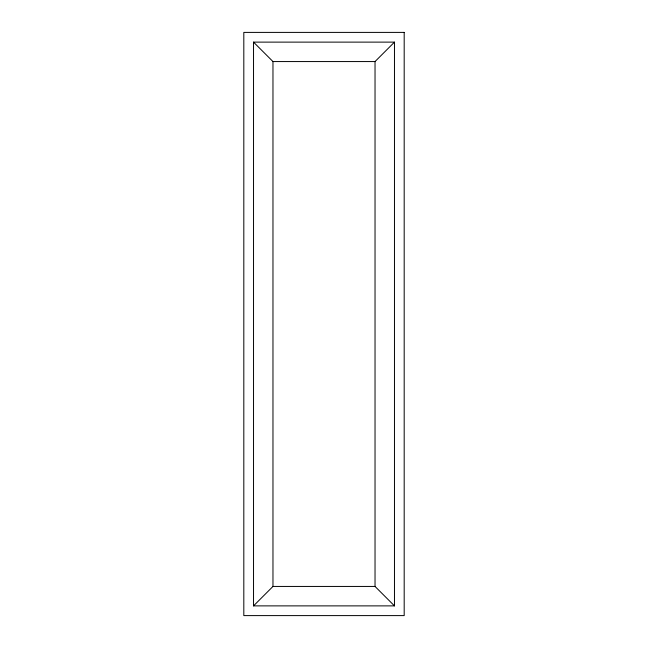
<?xml version="1.0" encoding="UTF-8"?>
<svg xmlns="http://www.w3.org/2000/svg" width="648" height="648" viewBox="0 0 648 648"><rect width="100%" height="100%" fill="white"/><g stroke="black" fill="none" stroke-linecap="round" stroke-linejoin="round"><path stroke-width="0.97" d="M394.47 605.88L375.03 586.44L375.03 61.56L394.47 42.12L253.53 42.12L253.53 605.88L394.47 605.88L394.47 42.12M253.53 605.88L272.97 586.44L272.97 61.56L253.53 42.12M272.97 61.56L375.03 61.56M272.97 586.44L375.03 586.44M404.19 32.4L243.81 32.4L243.81 615.6L404.19 615.6L404.19 32.4"/></g></svg>
